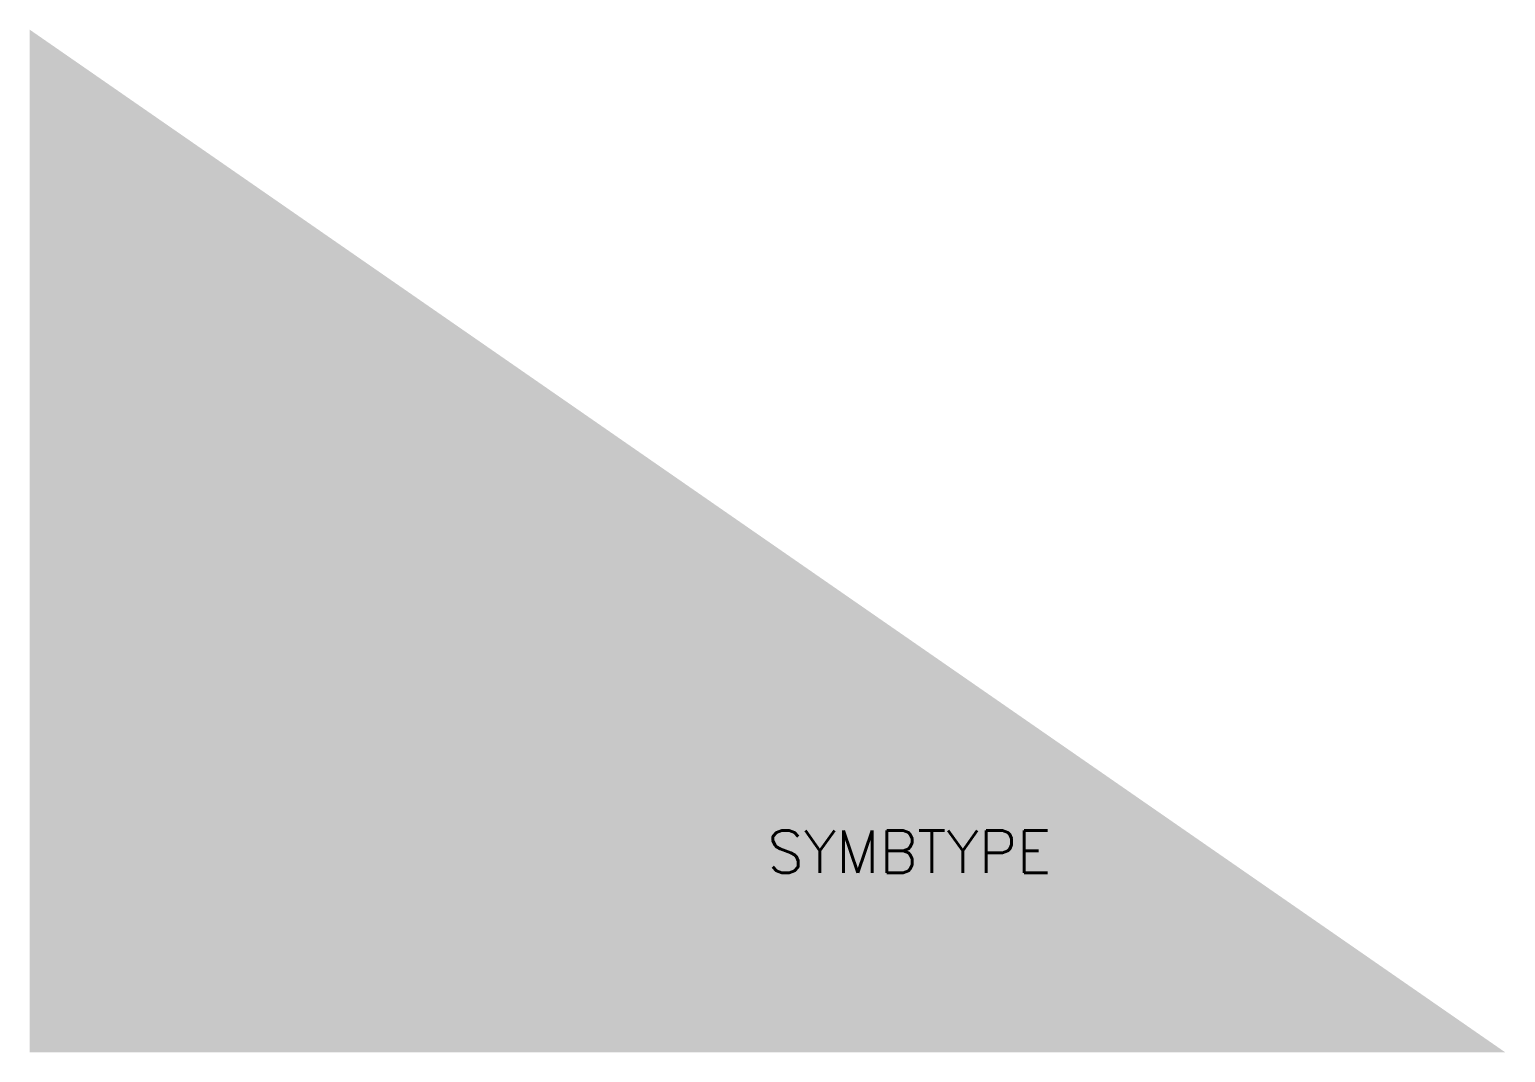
# Model space of a CAD drawing. Extents: x 231 to 238, y 167.15 to 172.
import ezdxf

# ---------------------------------------------------------------- set-up
doc = ezdxf.new("R2010")
doc.units = 0
doc.header["$LTSCALE"] = 6
doc.header["$MEASUREMENT"] = 0
doc.layers.get('0').update_dxf_attribs({"linetype": 'CONTINUOUS'})
doc.layers.add('2', color=1, linetype='CONTINUOUS')
doc.styles.get("Standard").update_dxf_attribs({"font": 'simplex', "width": 0.85})

msp = doc.modelspace()

# ---------------------------------------------------------------- linework, layer by layer
at = {"layer": '2'}
msp.add_solid([(231, 172), (238, 167.1476), (231, 167.1476)], dxfattribs=at)

# ---------------------------------------------------------------- texts
at = {"flags": 1}
msp.add_attdef('SYMBTYPE', (234.5, 168), 'GN', height=0.2, dxfattribs=at)

doc.saveas('drawing.dxf')
